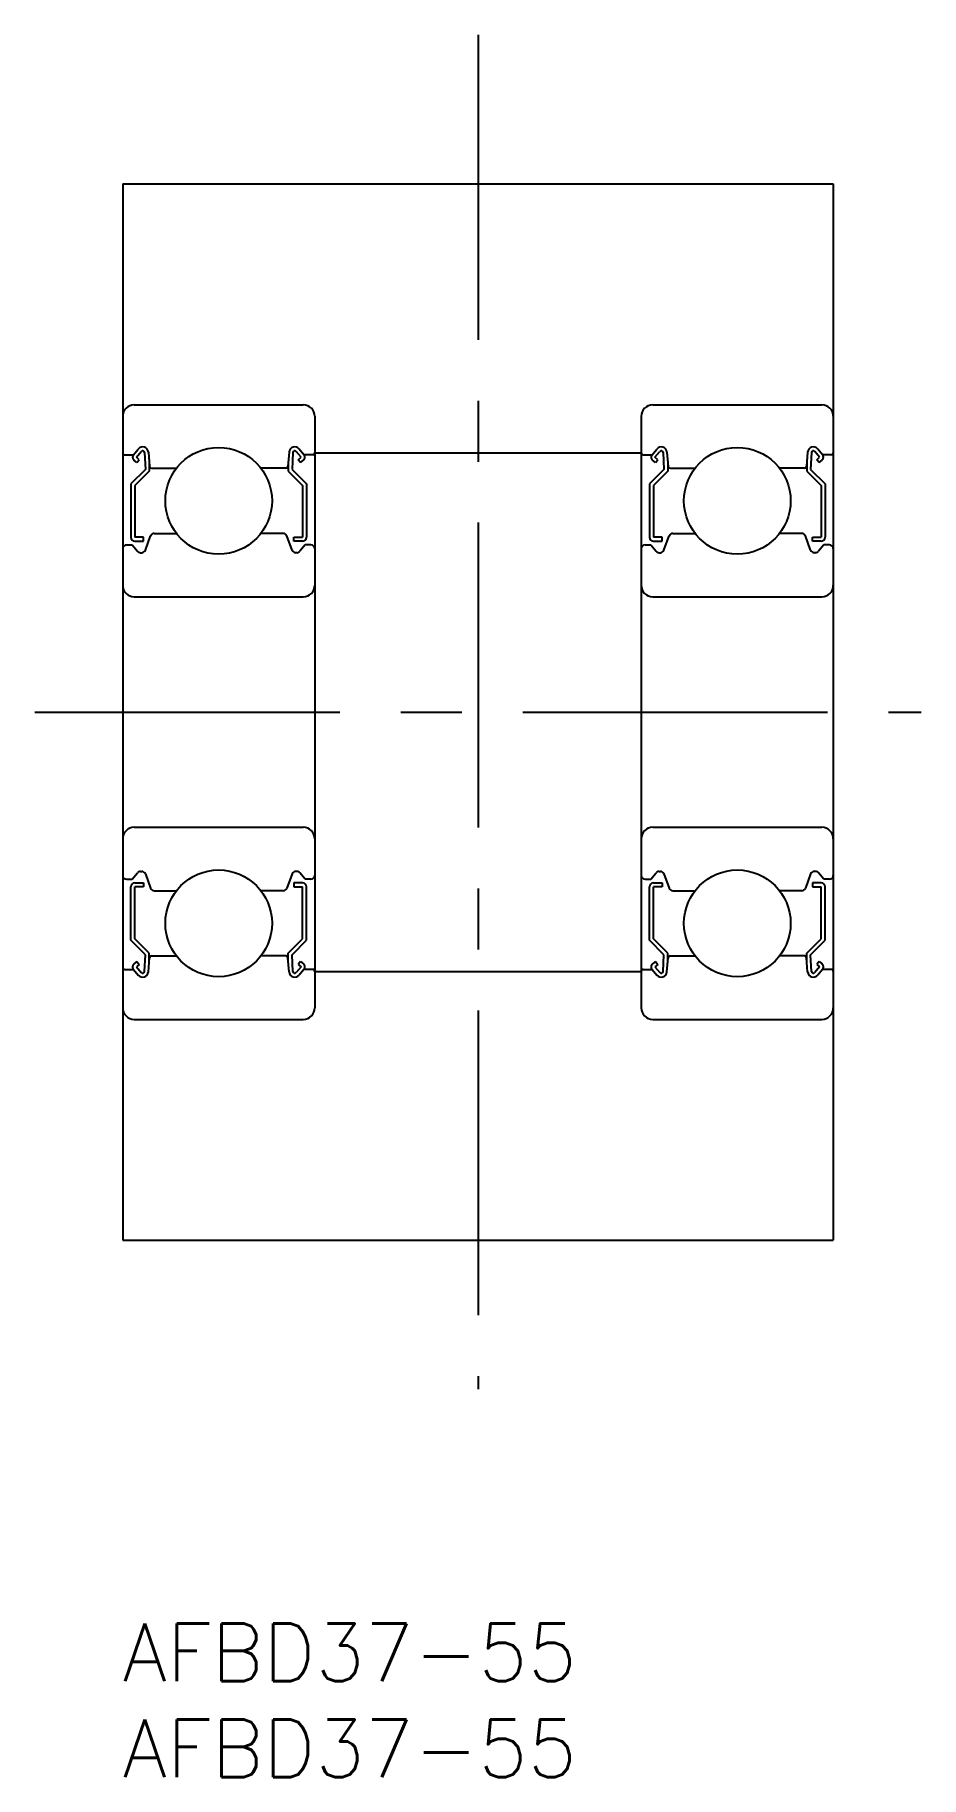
# Model space of a CAD drawing. Extents: x -4.6 to 41.6, y -8 to 82.7.
import ezdxf

# ---------------------------------------------------------------- set-up
doc = ezdxf.new("R2010")
doc.units = 0
doc.header["$LTSCALE"] = 0.5
doc.linetypes.add('CENTER', pattern=[50.8, 31.75, -6.35, 6.35, -6.35])
doc.layers.get('0').update_dxf_attribs({"linetype": 'CONTINUOUS'})
doc.layers.add('CENTER', color=1, linetype='CENTER')
doc.styles.get("Standard").update_dxf_attribs({"font": 'txt.shx', "height": 3, "bigfont": 'bigfont.shx'})

# ---------------------------------------------------------------- blocks, each defined once
blk = doc.blocks.new('*U8')
at = {"color": 7, "linetype": 'CONTINUOUS'}
blk.add_text('AFBD37-55', height=3, dxfattribs=at).set_placement((0, -3))
blk = doc.blocks.new('*U9')
at = {"color": 7, "linetype": 'CONTINUOUS'}
blk.add_text('AFBD37-55', height=3, dxfattribs=at).set_placement((0, -8))

msp = doc.modelspace()

# ---------------------------------------------------------------- linework, layer by layer
at = {"color": 7, "linetype": 'CONTINUOUS'}
for p, q in [((0, 74.96), (37, 74.96)), ((0, 74.96), (0, 19.96)), ((37, 74.96), (37, 19.96)), ((0.6, 63.46), (9.4, 63.46)), ((10, 62.86), (10, 32.06)), ((27, 62.86), (27, 32.06)), ((27.6, 63.46), (36.4, 63.46)), ((0.1, 60.86), (0.56, 60.86)), ((0.56, 60.86), (0.81, 61.158)), ((0.713, 60.731), (0.963, 61.03)), ((1.14, 60.97), (1.183, 60.093)), ((1.338, 60.991), (1.403, 60.252)), ((8.662, 60.991), (8.597, 60.252)), ((8.86, 60.97), (8.817, 60.093)), ((9.287, 60.731), (9.037, 61.03)), ((9.44, 60.86), (9.19, 61.158)), ((9.9, 60.86), (9.44, 60.86)), ((10, 60.96), (27, 60.96)), ((27.1, 60.86), (27.56, 60.86)), ((27.56, 60.86), (27.81, 61.158)), ((27.713, 60.731), (27.963, 61.03)), ((28.14, 60.97), (28.183, 60.093)), ((28.338, 60.991), (28.403, 60.252)), ((35.662, 60.991), (35.597, 60.252)), ((35.86, 60.97), (35.817, 60.093)), ((36.287, 60.731), (36.037, 61.03)), ((36.44, 60.86), (36.19, 61.158)), ((36.9, 60.86), (36.44, 60.86)), ((1.183, 60.093), (0.433, 59.343)), ((0.738, 60.45), (0.585, 60.578)), ((1.383, 60.01), (0.633, 59.26)), ((0.866, 60.603), (0.713, 60.731)), ((0.738, 60.45), (0.866, 60.603)), ((1.383, 60.48), (1.383, 60.01)), ((1.503, 60.16), (2.803, 60.16)), ((8.497, 60.16), (7.197, 60.16)), ((8.617, 60.48), (8.617, 60.01)), ((8.617, 60.01), (9.367, 59.26)), ((8.817, 60.093), (9.567, 59.343)), ((9.134, 60.603), (9.287, 60.731)), ((9.262, 60.45), (9.134, 60.603)), ((9.262, 60.45), (9.415, 60.578)), ((28.183, 60.093), (27.433, 59.343)), ((27.738, 60.45), (27.585, 60.578)), ((28.383, 60.01), (27.633, 59.26)), ((27.866, 60.603), (27.713, 60.731)), ((27.738, 60.45), (27.866, 60.603)), ((28.383, 60.48), (28.383, 60.01)), ((28.503, 60.16), (29.803, 60.16)), ((35.497, 60.16), (34.197, 60.16)), ((35.617, 60.48), (35.617, 60.01)), ((35.617, 60.01), (36.367, 59.26)), ((35.817, 60.093), (36.567, 59.343)), ((36.134, 60.603), (36.287, 60.731)), ((36.262, 60.45), (36.134, 60.603)), ((36.262, 60.45), (36.415, 60.578)), ((0.433, 59.343), (0.433, 56.56)), ((0.633, 59.26), (0.633, 56.56)), ((9.367, 59.26), (9.367, 56.56)), ((9.567, 59.343), (9.567, 56.56)), ((27.433, 59.343), (27.433, 56.56)), ((27.633, 59.26), (27.633, 56.56)), ((36.367, 59.26), (36.367, 56.56)), ((36.567, 59.343), (36.567, 56.56)), ((1.083, 56.56), (0.633, 56.56)), ((0.633, 56.36), (1.083, 56.36)), ((1.083, 56.36), (1.083, 56.56)), ((1.182, 55.892), (1.45, 56.629)), ((1.638, 56.76), (2.803, 56.76)), ((8.362, 56.76), (7.197, 56.76)), ((8.818, 55.892), (8.55, 56.629)), ((8.917, 56.56), (9.367, 56.56)), ((8.917, 56.36), (8.917, 56.56)), ((9.367, 56.36), (8.917, 56.36)), ((28.083, 56.56), (27.633, 56.56)), ((27.633, 56.36), (28.083, 56.36)), ((28.083, 56.36), (28.083, 56.56)), ((28.182, 55.892), (28.45, 56.629)), ((28.638, 56.76), (29.803, 56.76)), ((35.362, 56.76), (34.197, 56.76)), ((35.818, 55.892), (35.55, 56.629)), ((35.917, 56.56), (36.367, 56.56)), ((35.917, 56.36), (35.917, 56.56)), ((36.367, 56.36), (35.917, 56.36)), ((0.2, 56.16), (0.5, 56.16)), ((0.5, 56.16), (0.776, 55.832)), ((0.929, 55.76), (0.994, 55.76)), ((9.071, 55.76), (9.006, 55.76)), ((9.5, 56.16), (9.224, 55.832)), ((9.8, 56.16), (9.5, 56.16)), ((27.2, 56.16), (27.5, 56.16)), ((27.5, 56.16), (27.776, 55.832)), ((27.929, 55.76), (27.994, 55.76)), ((36.071, 55.76), (36.006, 55.76)), ((36.5, 56.16), (36.224, 55.832)), ((36.8, 56.16), (36.5, 56.16)), ((0.6, 53.46), (9.4, 53.46)), ((27.6, 53.46), (36.4, 53.46)), ((0.6, 41.46), (9.4, 41.46)), ((27.6, 41.46), (36.4, 41.46)), ((0.5, 38.76), (0.776, 39.089)), ((0.929, 39.16), (0.994, 39.16)), ((1.182, 39.029), (1.45, 38.292)), ((8.818, 39.029), (8.55, 38.292)), ((9.071, 39.16), (9.006, 39.16)), ((9.5, 38.76), (9.224, 39.089)), ((27.5, 38.76), (27.776, 39.089)), ((27.929, 39.16), (27.994, 39.16)), ((28.182, 39.029), (28.45, 38.292)), ((35.818, 39.029), (35.55, 38.292)), ((36.071, 39.16), (36.006, 39.16)), ((36.5, 38.76), (36.224, 39.089)), ((0.2, 38.76), (0.5, 38.76)), ((0.433, 35.577), (0.433, 38.36)), ((0.633, 38.56), (1.083, 38.56)), ((0.633, 35.66), (0.633, 38.36)), ((1.083, 38.36), (0.633, 38.36)), ((1.083, 38.56), (1.083, 38.36)), ((1.638, 38.16), (2.803, 38.16)), ((8.362, 38.16), (7.197, 38.16)), ((9.367, 38.56), (8.917, 38.56)), ((8.917, 38.56), (8.917, 38.36)), ((8.917, 38.36), (9.367, 38.36)), ((9.367, 35.66), (9.367, 38.36)), ((9.8, 38.76), (9.5, 38.76)), ((9.567, 35.577), (9.567, 38.36)), ((27.2, 38.76), (27.5, 38.76)), ((27.433, 35.577), (27.433, 38.36)), ((27.633, 38.56), (28.083, 38.56)), ((27.633, 35.66), (27.633, 38.36)), ((28.083, 38.36), (27.633, 38.36)), ((28.083, 38.56), (28.083, 38.36)), ((28.638, 38.16), (29.803, 38.16)), ((35.362, 38.16), (34.197, 38.16)), ((36.367, 38.56), (35.917, 38.56)), ((35.917, 38.56), (35.917, 38.36)), ((35.917, 38.36), (36.367, 38.36)), ((36.367, 35.66), (36.367, 38.36)), ((36.8, 38.76), (36.5, 38.76)), ((36.567, 35.577), (36.567, 38.36)), ((1.183, 34.827), (0.433, 35.577)), ((1.383, 34.91), (0.633, 35.66)), ((8.617, 34.91), (9.367, 35.66)), ((8.817, 34.827), (9.567, 35.577)), ((28.183, 34.827), (27.433, 35.577)), ((28.383, 34.91), (27.633, 35.66)), ((35.617, 34.91), (36.367, 35.66)), ((35.817, 34.827), (36.567, 35.577)), ((1.14, 33.95), (1.183, 34.827)), ((1.338, 33.929), (1.403, 34.669)), ((1.383, 34.44), (1.383, 34.91)), ((1.503, 34.76), (2.803, 34.76)), ((8.497, 34.76), (7.197, 34.76)), ((8.662, 33.929), (8.597, 34.669)), ((8.617, 34.44), (8.617, 34.91)), ((8.86, 33.95), (8.817, 34.827)), ((28.14, 33.95), (28.183, 34.827)), ((28.338, 33.929), (28.403, 34.669)), ((28.383, 34.44), (28.383, 34.91)), ((28.503, 34.76), (29.803, 34.76)), ((35.497, 34.76), (34.197, 34.76)), ((35.662, 33.929), (35.597, 34.669)), ((35.617, 34.44), (35.617, 34.91)), ((35.86, 33.95), (35.817, 34.827)), ((0.1, 34.06), (0.56, 34.06)), ((0.56, 34.06), (0.81, 33.763)), ((0.738, 34.47), (0.585, 34.342)), ((0.866, 34.317), (0.713, 34.189)), ((0.713, 34.189), (0.963, 33.891)), ((0.738, 34.47), (0.866, 34.317)), ((9.287, 34.189), (9.037, 33.891)), ((9.262, 34.47), (9.134, 34.317)), ((9.134, 34.317), (9.287, 34.189)), ((9.44, 34.06), (9.19, 33.763)), ((9.262, 34.47), (9.415, 34.342)), ((9.9, 34.06), (9.44, 34.06)), ((10, 33.96), (27, 33.96)), ((27.1, 34.06), (27.56, 34.06)), ((27.56, 34.06), (27.81, 33.763)), ((27.738, 34.47), (27.585, 34.342)), ((27.866, 34.317), (27.713, 34.189)), ((27.713, 34.189), (27.963, 33.891)), ((27.738, 34.47), (27.866, 34.317)), ((36.287, 34.189), (36.037, 33.891)), ((36.262, 34.47), (36.134, 34.317)), ((36.134, 34.317), (36.287, 34.189)), ((36.44, 34.06), (36.19, 33.763)), ((36.262, 34.47), (36.415, 34.342)), ((36.9, 34.06), (36.44, 34.06)), ((0.6, 31.46), (9.4, 31.46)), ((27.6, 31.46), (36.4, 31.46)), ((0, 19.96), (37, 19.96))]:
    msp.add_line(p, q, dxfattribs=at)
for centre in [(5, 58.46), (5, 58.46), (32, 58.46), (32, 58.46), (5, 36.46), (5, 36.46), (32, 36.46), (32, 36.46)]:
    msp.add_circle(centre, 2.778, dxfattribs=at)
for centre, radius, start, end in [((0.6, 62.86), 0.6, 90, 180), ((9.4, 62.86), 0.6, 0, 90), ((27.6, 62.86), 0.6, 90, 180), ((36.4, 62.86), 0.6, 0, 90), ((0.1, 60.96), 0.1, 180, 270), ((0.713, 60.732), 0.2, 140.00119, 230.08703), ((1.039, 60.965), 0.3, 4.99683, 140.00119), ((1.04, 60.965), 0.1, 2.81979, 140.00022), ((8.961, 60.965), 0.3, 39.99881, 175.00317), ((8.96, 60.965), 0.1, 39.99978, 177.18021), ((9.287, 60.732), 0.2, 309.91297, 39.99881), ((9.9, 60.96), 0.1, 270, 0), ((27.1, 60.96), 0.1, 180, 270), ((27.713, 60.732), 0.2, 140.00119, 230.08703), ((28.039, 60.965), 0.3, 4.99683, 140.00119), ((28.04, 60.965), 0.1, 2.81979, 140.00022), ((35.961, 60.965), 0.3, 39.99881, 175.00317), ((35.96, 60.965), 0.1, 39.99978, 177.18021), ((36.287, 60.732), 0.2, 309.91297, 39.99881), ((36.9, 60.96), 0.1, 270, 0), ((1.503, 60.26), 0.1, 184.99683, 270), ((8.497, 60.26), 0.1, 270, 355.00317), ((28.503, 60.26), 0.1, 184.99683, 270), ((35.497, 60.26), 0.1, 270, 355.00317), ((0.633, 56.56), 0.2, 180, 270), ((1.638, 56.56), 0.2, 90, 159.99165), ((8.362, 56.56), 0.2, 20.00835, 90), ((9.367, 56.56), 0.2, 270, 0), ((27.633, 56.56), 0.2, 180, 270), ((28.638, 56.56), 0.2, 90, 159.99165), ((35.362, 56.56), 0.2, 20.00835, 90), ((36.367, 56.56), 0.2, 270, 0), ((0.2, 55.96), 0.2, 90, 180), ((0.929, 55.96), 0.2, 219.9952, 270), ((0.994, 55.96), 0.2, 270, 339.99165), ((9.006, 55.96), 0.2, 200.00835, 270), ((9.071, 55.96), 0.2, 270, 320.0048), ((9.8, 55.96), 0.2, 0, 90), ((27.2, 55.96), 0.2, 90, 180), ((27.929, 55.96), 0.2, 219.9952, 270), ((27.994, 55.96), 0.2, 270, 339.99165), ((36.006, 55.96), 0.2, 200.00835, 270), ((36.071, 55.96), 0.2, 270, 320.0048), ((36.8, 55.96), 0.2, 0, 90), ((0.6, 54.06), 0.6, 180, 270), ((9.4, 54.06), 0.6, 270, 0), ((27.6, 54.06), 0.6, 180, 270), ((36.4, 54.06), 0.6, 270, 0), ((0.6, 40.86), 0.6, 90, 180), ((9.4, 40.86), 0.6, 0, 90), ((27.6, 40.86), 0.6, 90, 180), ((36.4, 40.86), 0.6, 0, 90), ((0.929, 38.96), 0.2, 90, 140.0048), ((0.994, 38.96), 0.2, 20.00835, 90), ((9.006, 38.96), 0.2, 90, 159.99165), ((9.071, 38.96), 0.2, 39.9952, 90), ((27.929, 38.96), 0.2, 90, 140.0048), ((27.994, 38.96), 0.2, 20.00835, 90), ((36.006, 38.96), 0.2, 90, 159.99165), ((36.071, 38.96), 0.2, 39.9952, 90), ((0.2, 38.96), 0.2, 180, 270), ((0.633, 38.36), 0.2, 90, 180), ((1.638, 38.36), 0.2, 200.00835, 270), ((8.362, 38.36), 0.2, 270, 339.99165), ((9.367, 38.36), 0.2, 0, 90), ((9.8, 38.96), 0.2, 270, 0), ((27.2, 38.96), 0.2, 180, 270), ((27.633, 38.36), 0.2, 90, 180), ((28.638, 38.36), 0.2, 200.00835, 270), ((35.362, 38.36), 0.2, 270, 339.99165), ((36.367, 38.36), 0.2, 0, 90), ((36.8, 38.96), 0.2, 270, 0), ((1.503, 34.66), 0.1, 90, 175.00317), ((8.497, 34.66), 0.1, 4.99683, 90), ((28.503, 34.66), 0.1, 90, 175.00317), ((35.497, 34.66), 0.1, 4.99683, 90), ((0.1, 33.96), 0.1, 90, 180), ((0.713, 34.189), 0.2, 129.91297, 219.99881), ((1.039, 33.956), 0.3, 219.99881, 355.00317), ((1.04, 33.955), 0.1, 219.99978, 357.18021), ((8.961, 33.956), 0.3, 184.99683, 320.00119), ((8.96, 33.955), 0.1, 182.81979, 320.00022), ((9.287, 34.189), 0.2, 320.00119, 50.08703), ((9.9, 33.96), 0.1, 0, 90), ((27.1, 33.96), 0.1, 90, 180), ((27.713, 34.189), 0.2, 129.91297, 219.99881), ((28.039, 33.956), 0.3, 219.99881, 355.00317), ((28.04, 33.955), 0.1, 219.99978, 357.18021), ((35.961, 33.956), 0.3, 184.99683, 320.00119), ((35.96, 33.955), 0.1, 182.81979, 320.00022), ((36.287, 34.189), 0.2, 320.00119, 50.08703), ((36.9, 33.96), 0.1, 0, 90), ((0.6, 32.06), 0.6, 180, 270), ((9.4, 32.06), 0.6, 270, 0), ((27.6, 32.06), 0.6, 180, 270), ((36.4, 32.06), 0.6, 270, 0)]:
    msp.add_arc(centre, radius, start, end, dxfattribs=at)
at = {"layer": 'CENTER', "color": 1, "linetype": 'CENTER'}
for p, q in [((18.5, 82.724), (18.5, 12.196)), ((-4.572, 47.46), (41.572, 47.46))]:
    msp.add_line(p, q, dxfattribs=at)

# ---------------------------------------------------------------- block references
at = {"color": 7, "linetype": 'CONTINUOUS'}
for name in ['*U8', '*U9']:
    msp.add_blockref(name, (0, 0), dxfattribs=at)

doc.saveas('drawing.dxf')
